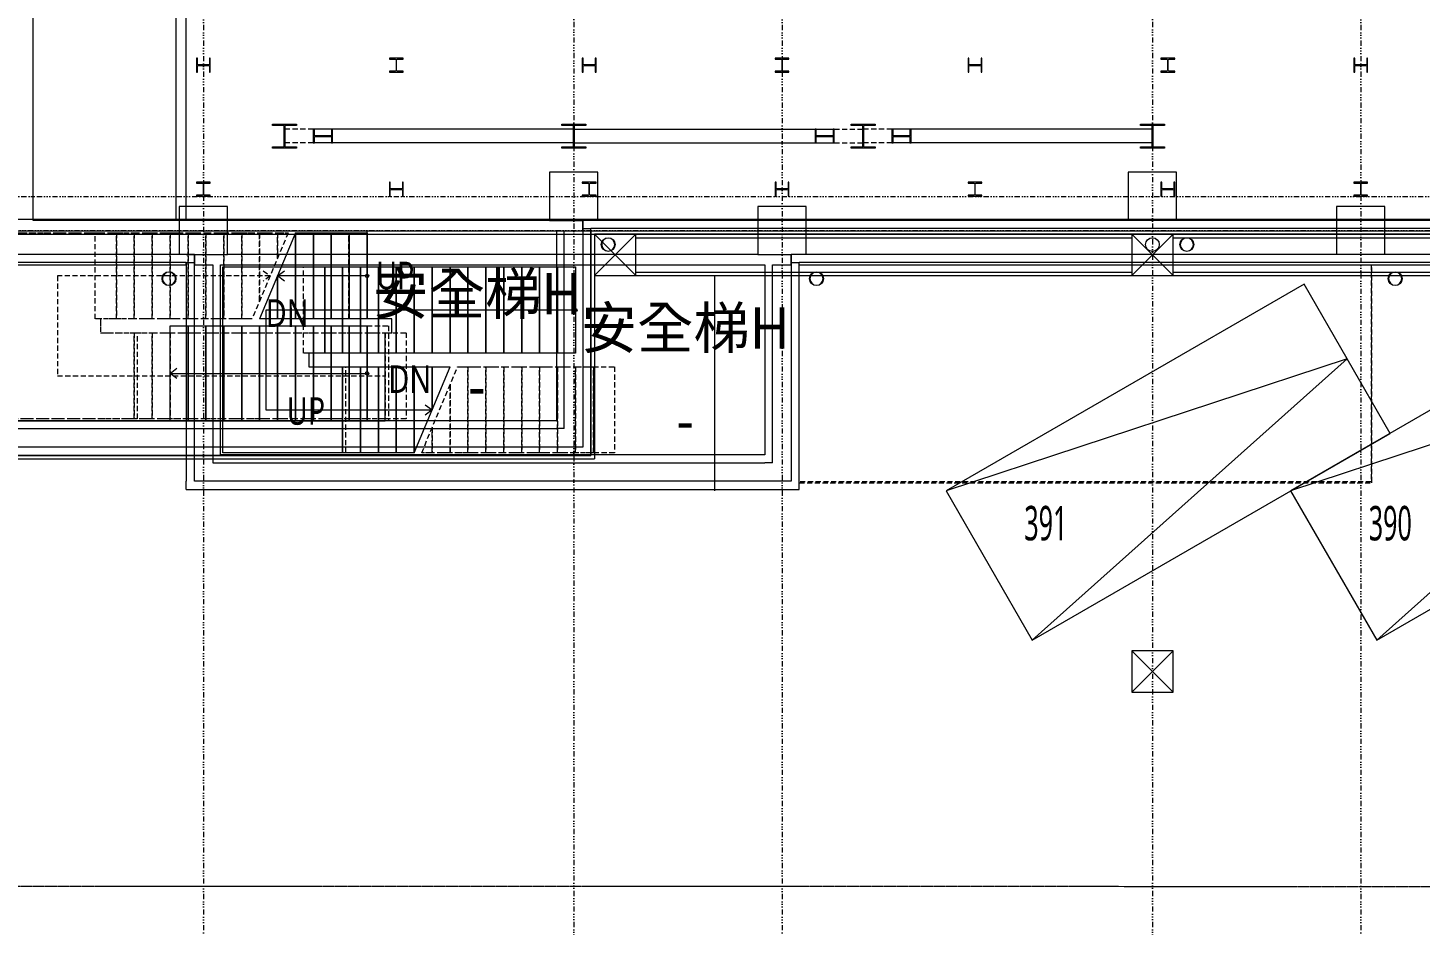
# Model space of a CAD drawing. Extents: x -168053 to 290600, y -560063 to 131745.
# Drawn here: x 65851 to 86063, y -10086 to 2942 of the extents above; entities that cross this region are included whole.
import ezdxf
from ezdxf.enums import TextEntityAlignment as Align

# ---------------------------------------------------------------- set-up
doc = ezdxf.new("R2010")
doc.units = 0
doc.header["$LTSCALE"] = 250
for name, pattern in [('H12PL1$0$CENTERK4', [0.3582, 0.3333, -0.0083, 0.0083, -0.0083]), ('H12PL1$0$JJP_三點線', [0.9, 0.3, -0.15, 0, -0.15, 0, -0.15, 0, -0.15]), ('H12PL1$0$JJP_虛線(退縮線、投影線、地下室範圍、非屬本工程、圖面分區)', [0.45, 0.3, -0.15]), ('H12PL1$0$虛線', [0.846667, 0.423333, -0.423333]), ('H12PL25$0$JJP_三點線', [0.9, 0.3, -0.15, 0, -0.15, 0, -0.15, 0, -0.15]), ('H12PL25$0$JJP_虛線(退縮線、投影線、地下室範圍、非屬本工程、圖面分區)', [0.45, 0.3, -0.15]), ('H12PL25$0$虛線', [0.846667, 0.423333, -0.423333])]:
    doc.linetypes.add(name, pattern=pattern)
for name, color, linetype in [('H12PL1$0$A-OBJE-MEP', 252, 'Continuous'), ('H12PL1$0$A-STRS', 252, 'Continuous'), ('H12PL1$0$A-TEXT', 252, 'Continuous'), ('H12PL1$0$A-WALL-EX', 252, 'Continuous'), ('H12PL1$0$A-WALL-IN', 252, 'Continuous'), ('H12PL1$0$A-WALL-IN.200K', 252, 'Continuous'), ('H12PL1$0$A-ZONE', 252, 'Continuous'), ('H12PL1$0$L10_14_DRAN', 252, 'Continuous'), ('H12PL1$0$L10_14_KABE1', 252, 'Continuous'), ('H12PL1$0$L10_14_PKG', 252, 'Continuous'), ('H12PL1$0$L10_14_PKG-NN', 252, 'Continuous'), ('H12PL1$0$L10_14_SIKICHI', 252, 'Continuous'), ('H12PL1$0$L10_14_SITE', 252, 'Continuous'), ('H12PL1$0$L10_14_SUGATA3', 252, 'Continuous'), ('H12PL1$0$S-BEAM-SHOW.200K', 252, 'Continuous'), ('H12PL1$0$S-COL', 252, 'Continuous'), ('H12PL1$0$S-COL.200K', 252, 'Continuous'), ('H12PL1$0$S-FNDN', 252, 'Continuous'), ('H12PL1$0$S-GRID', 252, 'Continuous'), ('H12PL1$0$S-SLAB-SHOW', 252, 'Continuous'), ('H12PL1$0$S-SLAB-SHOW.200K', 252, 'Continuous'), ('H12PL25$0$A-OBJE-MEP', 252, 'Continuous'), ('H12PL25$0$A-STRS', 252, 'Continuous'), ('H12PL25$0$A-TEXT', 252, 'Continuous'), ('H12PL25$0$A-WALL-EX', 252, 'Continuous'), ('H12PL25$0$A-WALL-IN', 252, 'Continuous'), ('H12PL25$0$A-ZONE', 252, 'Continuous'), ('H12PL25$0$S-COL', 252, 'Continuous'), ('H12PL25$0$S-GRID', 252, 'Continuous')]:
    doc.layers.add(name, color=color, linetype=linetype)
doc.styles.add('H12PL1$0$Standard', font='', dxfattribs={"width": 0.8})
doc.styles.add('H12PL25$0$Standard', font='', dxfattribs={"width": 0.8})
doc.styles.get('H12PL1$0$Standard').set_extended_font_data('Microsoft JhengHei')
doc.styles.get('H12PL25$0$Standard').set_extended_font_data('Microsoft JhengHei')

# ---------------------------------------------------------------- blocks, each defined once
blk = doc.blocks.new('H12PL25')
at = {"layer": 'H12PL25$0$A-OBJE-MEP', "lineweight": 0, "flags": 128}
for points in [[(67995, -700, 1), (67805, -700, 1)], [(77395, -700, 1), (77205, -700, 1)], [(85795, -700, 1), (85605, -700, 1)]]:
    blk.add_lwpolyline(points, format="xyb", close=True, dxfattribs=at)
at = {"layer": 'H12PL25$0$A-OBJE-MEP', "lineweight": 0}
for centre in [(67900, -700), (77300, -700), (85700, -700)]:
    blk.add_circle(centre, 100, dxfattribs=at)
at = {"layer": 'H12PL25$0$A-STRS', "lineweight": 0}
for p, q in [((68680, -3230), (68680, -530)), ((68680, -530), (69853.32, -530)), ((68680, -3230), (68680, -530)), ((68680, -530), (70160, -530)), ((69853.32, -530), (70160, -530)), ((70160, -530), (73800, -530)), ((70160, -530), (70160, -1780)), ((70160, -530), (70160, -1780)), ((70160, -530), (70160, -1780)), ((70160, -1780), (70160, -530)), ((70160, -530), (70420, -530)), ((70160, -530), (70160, -1780)), ((70420, -530), (70420, -1780)), ((70420, -1780), (70420, -530)), ((70420, -530), (70680, -530)), ((70420, -530), (70420, -1780)), ((70680, -530), (70680, -1780)), ((70680, -1780), (70680, -530)), ((70680, -530), (70940, -530)), ((70680, -530), (70680, -1780)), ((70940, -530), (70940, -1780)), ((70940, -1780), (70940, -530)), ((70940, -530), (71200, -530)), ((70940, -530), (70940, -1780)), ((71200, -530), (71200, -1780)), ((71200, -1780), (71200, -530)), ((71200, -530), (71460, -530)), ((71200, -530), (71200, -1780)), ((71460, -530), (71460, -1780)), ((71460, -1780), (71460, -530)), ((71460, -530), (71720, -530)), ((71460, -530), (71460, -1780)), ((71720, -530), (71720, -1780)), ((71720, -1780), (71720, -530)), ((71720, -530), (71980, -530)), ((71720, -530), (71720, -1780)), ((71980, -530), (71980, -1780)), ((71980, -1780), (71980, -530)), ((71980, -530), (72240, -530)), ((71980, -530), (71980, -1780)), ((72240, -530), (72240, -1780)), ((72240, -1780), (72240, -530)), ((72240, -530), (72500, -530)), ((72240, -530), (72240, -1780)), ((72500, -530), (72500, -1780)), ((72500, -1780), (72500, -530)), ((72500, -530), (72760, -530)), ((72500, -530), (72500, -1780)), ((72760, -530), (72760, -1780)), ((72760, -1780), (72760, -530)), ((72760, -530), (73020, -530)), ((72760, -530), (72760, -1780)), ((73020, -530), (73020, -1780)), ((73020, -1780), (73020, -530)), ((73020, -530), (73280, -530)), ((73020, -530), (73020, -1780)), ((73280, -530), (73280, -1780)), ((73280, -1780), (73280, -530)), ((73280, -530), (73540, -530)), ((73280, -530), (73280, -1780)), ((73540, -530), (73540, -1780)), ((73540, -1780), (73540, -530)), ((73540, -530), (73800, -530)), ((73540, -530), (73540, -1780)), ((73800, -530), (73800, -1780)), ((73800, -530), (73800, -1780)), ((70160, -1155), (69305, -1155)), ((69305, -1155), (69305, -2605)), ((73540, -1155), (70160, -1155)), ((73800, -1155), (73540, -1155)), ((70160, -1780), (69930, -1780)), ((69930, -1780), (69930, -1980)), ((70160, -1780), (69930, -1780)), ((69930, -1780), (69930, -1980)), ((73800, -1780), (70160, -1780)), ((70420, -1780), (70160, -1780)), ((70680, -1780), (70420, -1780)), ((70940, -1780), (70680, -1780)), ((71200, -1780), (70940, -1780)), ((71460, -1780), (71200, -1780)), ((71720, -1780), (71460, -1780)), ((71980, -1780), (71720, -1780)), ((72240, -1780), (71980, -1780)), ((72500, -1780), (72240, -1780)), ((72760, -1780), (72500, -1780)), ((73020, -1780), (72760, -1780)), ((73280, -1780), (73020, -1780)), ((73540, -1780), (73280, -1780)), ((73800, -1780), (73540, -1780)), ((69930, -1980), (70420, -1980)), ((69930, -1980), (70420, -1980)), ((70420, -1980), (71980, -1980)), ((70420, -3230), (70420, -1980)), ((70420, -3230), (70420, -1980)), ((70420, -1980), (70420, -3230)), ((70420, -3230), (70420, -1980)), ((70420, -1980), (70680, -1980)), ((70680, -3230), (70680, -1980)), ((70680, -1980), (70680, -3230)), ((70680, -3230), (70680, -1980)), ((70680, -1980), (70940, -1980)), ((70940, -3230), (70940, -1980)), ((70940, -1980), (70940, -3230)), ((70940, -3230), (70940, -1980)), ((70940, -1980), (71200, -1980)), ((71200, -3230), (71200, -1980)), ((71200, -1980), (71200, -3230)), ((71200, -3230), (71200, -1980)), ((71200, -1980), (71460, -1980)), ((71460, -3230), (71460, -1980)), ((71460, -1980), (71460, -3230)), ((71460, -3230), (71460, -1980)), ((71460, -1980), (71720, -1980)), ((71460, -3230), (71980, -1980)), ((71720, -2605), (71720, -1980)), ((71720, -1980), (71720, -2605)), ((71720, -2605), (71720, -1980)), ((71720, -1980), (71980, -1980)), ((69305, -2605), (70420, -2605)), ((70420, -2605), (71720, -2605)), ((71620, -2530), (71720, -2605)), ((71720, -2605), (71620, -2680)), ((70420, -3230), (68680, -3230)), ((70420, -3230), (68680, -3230)), ((71460, -3230), (70420, -3230)), ((70680, -3230), (70420, -3230)), ((70940, -3230), (70680, -3230)), ((71200, -3230), (70940, -3230)), ((71460, -3230), (71200, -3230))]:
    blk.add_line(p, q, dxfattribs=at)
at = {"layer": 'H12PL25$0$A-STRS', "linetype": 'H12PL25$0$JJP_虛線(退縮線、投影線、地下室範圍、非屬本工程、圖面分區)', "lineweight": 0}
for p, q in [((69853.32, -1780), (69853.32, -530)), ((73535.65, -1780), (73535.65, -530)), ((69930, -1780), (69853.32, -1780)), ((70466.68, -3230), (70466.68, -1980)), ((71568.31, -3230), (72088.31, -1980)), ((72088.31, -1980), (72240, -1980)), ((72240, -3230), (72240, -1980)), ((72240, -1980), (72240, -3230)), ((72240, -3230), (72240, -1980)), ((72240, -1980), (72500, -1980)), ((72500, -3230), (72500, -1980)), ((72500, -1980), (72500, -3230)), ((72500, -3230), (72500, -1980)), ((72500, -1980), (72760, -1980)), ((72760, -3230), (72760, -1980)), ((72760, -1980), (72760, -3230)), ((72760, -3230), (72760, -1980)), ((72760, -1980), (73020, -1980)), ((73020, -3230), (73020, -1980)), ((73020, -1980), (73020, -3230)), ((73020, -3230), (73020, -1980)), ((73020, -1980), (73280, -1980)), ((73280, -3230), (73280, -1980)), ((73280, -1980), (73280, -3230)), ((73280, -3230), (73280, -1980)), ((73280, -1980), (73540, -1980)), ((73540, -3230), (73540, -1980)), ((73540, -1980), (73540, -3230)), ((73540, -3230), (73540, -1980)), ((73540, -1980), (73800, -1980)), ((73800, -3230), (73800, -1980)), ((73800, -1980), (73800, -3230)), ((73800, -3230), (73800, -1980)), ((73800, -1980), (74060, -1980)), ((74060, -1980), (74366.68, -1980)), ((74060, -3230), (74060, -1980)), ((74060, -1980), (74060, -3230)), ((74366.68, -1980), (74366.68, -3230)), ((71980, -3230), (71980, -2240.36)), ((71980, -2240.36), (71980, -3230)), ((71980, -3230), (71980, -2240.36)), ((71720, -3230), (71720, -2865.36)), ((71720, -2865.36), (71720, -3230)), ((71720, -3230), (71720, -2865.36)), ((71720, -3230), (71568.31, -3230)), ((71980, -3230), (71720, -3230)), ((72240, -3230), (71980, -3230)), ((72500, -3230), (72240, -3230)), ((72760, -3230), (72500, -3230)), ((73020, -3230), (72760, -3230)), ((73280, -3230), (73020, -3230)), ((73540, -3230), (73280, -3230)), ((73800, -3230), (73540, -3230)), ((74060, -3230), (73800, -3230)), ((74366.68, -3230), (74060, -3230))]:
    blk.add_line(p, q, dxfattribs=at)
at = {"layer": 'H12PL25$0$A-STRS', "linetype": 'H12PL25$0$虛線', "lineweight": 0}
for p, q in [((72088.31, -1980), (74060, -1980)), ((74060, -3230), (71568.31, -3230))]:
    blk.add_line(p, q, dxfattribs=at)
at = {"layer": 'H12PL25$0$A-STRS', "lineweight": 0, "flags": 128}
blk.add_lwpolyline([(73800, -1180, -1), (73800, -1130, -1)], format="xyb", close=True, dxfattribs=at)
at = {"layer": 'H12PL25$0$A-WALL-EX', "lineweight": 0}
for p, q in [((68270, -350), (68150, -350)), ((68270, -350), (68150, -350)), ((68270, -465), (68270, -350)), ((77050, -350), (76930, -350)), ((76930, -350), (76930, -465)), ((77050, -350), (76930, -350)), ((68150, -465), (18000, -465)), ((68150, -465), (68270, -465)), ((68150, -465), (68270, -465)), ((76930, -465), (77050, -465)), ((76930, -465), (77050, -465)), ((126700, -465), (77050, -465))]:
    blk.add_line(p, q, dxfattribs=at)
at = {"layer": 'H12PL25$0$A-WALL-EX', "lineweight": 0, "flags": 128}
for points in [[(68150, -350), (18000, -350)], [(68150, -350), (68270, -350)], [(68270, -3640), (68270, -350)], [(76930, -350), (76930, -3640)], [(77050, -350), (76930, -350)], [(126735, -350), (77050, -350)], [(18000, -500), (68150, -500)], [(18000, -500), (68150, -500)], [(18000, -500), (68150, -500)], [(18000, -500), (68150, -500)], [(68150, -500), (68150, -465)], [(68150, -465), (68150, -3640)], [(77050, -500), (77050, -465)], [(77050, -3640), (77050, -465)], [(77050, -500), (126700, -500)], [(77050, -500), (126700, -500)], [(77050, -500), (126700, -500)], [(77050, -500), (126700, -500)], [(68150, -3760), (68150, -3640)], [(68150, -3760), (77050, -3760)], [(76930, -3640), (68270, -3640)], [(77050, -3760), (77050, -3640)]]:
    blk.add_lwpolyline(points, dxfattribs=at)
at = {"layer": 'H12PL25$0$A-WALL-EX', "linetype": 'H12PL25$0$JJP_虛線(退縮線、投影線、地下室範圍、非屬本工程、圖面分區)', "lineweight": 0, "flags": 128}
for points in [[(85350, -500), (85362, -500)], [(85350, -500), (85350, -3650)], [(85362, -3650), (85362, -500)], [(85350, -3650), (77050, -3650)], [(77050, -3662), (77050, -3650)], [(77050, -3662), (85362, -3662)], [(85362, -3662), (85362, -3650)]]:
    blk.add_lwpolyline(points, dxfattribs=at)
at = {"layer": 'H12PL25$0$A-WALL-IN', "lineweight": 0, "flags": 128}
for points in [[(68270, -350), (68270, -500)], [(76450, -350), (68750, -350)], [(76930, -500), (76930, -350)], [(68270, -500), (68537, -500)], [(68537, -500), (68537, -3372.5)], [(68650, -3259.5), (68650, -500)], [(68650, -500), (76549.5, -500)], [(76549.5, -500), (76549.5, -3259.5)], [(76662.5, -3372.5), (76662.5, -500)], [(76662.5, -500), (76930, -500)], [(68537, -3372.5), (68650, -3372.5)], [(76549.5, -3259.5), (68650, -3259.5)], [(68650, -3372.5), (76549.5, -3372.5)], [(76662.5, -3372.5), (76549.5, -3372.5)]]:
    blk.add_lwpolyline(points, dxfattribs=at)
at = {"layer": 'H12PL25$0$S-COL', "lineweight": 0, "flags": 128}
for points in [[(68500, 2500), (68488, 2500), (68488, 2417, -0.41421356), (68475, 2404), (68325, 2404, -0.41421356), (68312, 2417), (68312, 2500), (68300, 2500), (68300, 2300), (68312, 2300), (68312, 2383, -0.41421356), (68325, 2396), (68475, 2396, -0.41421356), (68488, 2383), (68488, 2300), (68500, 2300)], [(71300, 2300), (71300, 2312), (71217, 2312, -0.41421356), (71204, 2325), (71204, 2475, -0.41421356), (71217, 2488), (71300, 2488), (71300, 2500), (71100, 2500), (71100, 2488), (71183, 2488, -0.41421356), (71196, 2475), (71196, 2325, -0.41421356), (71183, 2312), (71100, 2312), (71100, 2300)], [(74100, 2500), (74088, 2500), (74088, 2417, -0.41421356), (74075, 2404), (73925, 2404, -0.41421356), (73912, 2417), (73912, 2500), (73900, 2500), (73900, 2300), (73912, 2300), (73912, 2383, -0.41421356), (73925, 2396), (74075, 2396, -0.41421356), (74088, 2383), (74088, 2300), (74100, 2300)], [(76900, 2300), (76900, 2312), (76817, 2312, -0.41421356), (76804, 2325), (76804, 2475, -0.41421356), (76817, 2488), (76900, 2488), (76900, 2500), (76700, 2500), (76700, 2488), (76783, 2488, -0.41421356), (76796, 2475), (76796, 2325, -0.41421356), (76783, 2312), (76700, 2312), (76700, 2300)], [(79700, 2500), (79688, 2500), (79688, 2417, -0.41421356), (79675, 2404), (79525, 2404, -0.41421356), (79512, 2417), (79512, 2500), (79500, 2500), (79500, 2300), (79512, 2300), (79512, 2383, -0.41421356), (79525, 2396), (79675, 2396, -0.41421356), (79688, 2383), (79688, 2300), (79700, 2300)], [(82500, 2300), (82500, 2312), (82417, 2312, -0.41421356), (82404, 2325), (82404, 2475, -0.41421356), (82417, 2488), (82500, 2488), (82500, 2500), (82300, 2500), (82300, 2488), (82383, 2488, -0.41421356), (82396, 2475), (82396, 2325, -0.41421356), (82383, 2312), (82300, 2312), (82300, 2300)], [(85300, 2500), (85288, 2500), (85288, 2417, -0.41421356), (85275, 2404), (85125, 2404, -0.41421356), (85112, 2417), (85112, 2500), (85100, 2500), (85100, 2300), (85112, 2300), (85112, 2383, -0.41421356), (85125, 2396), (85275, 2396, -0.41421356), (85288, 2383), (85288, 2300), (85300, 2300)], [(68500, 500), (68500, 512), (68417, 512, -0.41421356), (68404, 525), (68404, 675, -0.41421356), (68417, 688), (68500, 688), (68500, 700), (68300, 700), (68300, 688), (68383, 688, -0.41421356), (68396, 675), (68396, 525, -0.41421356), (68383, 512), (68300, 512), (68300, 500)], [(71300, 700), (71288, 700), (71288, 617, -0.41421356), (71275, 604), (71125, 604, -0.41421356), (71112, 617), (71112, 700), (71100, 700), (71100, 500), (71112, 500), (71112, 583, -0.41421356), (71125, 596), (71275, 596, -0.41421356), (71288, 583), (71288, 500), (71300, 500)], [(74100, 500), (74100, 512), (74017, 512, -0.41421356), (74004, 525), (74004, 675, -0.41421356), (74017, 688), (74100, 688), (74100, 700), (73900, 700), (73900, 688), (73983, 688, -0.41421356), (73996, 675), (73996, 525, -0.41421356), (73983, 512), (73900, 512), (73900, 500)], [(76900, 700), (76888, 700), (76888, 617, -0.41421356), (76875, 604), (76725, 604, -0.41421356), (76712, 617), (76712, 700), (76700, 700), (76700, 500), (76712, 500), (76712, 583, -0.41421356), (76725, 596), (76875, 596, -0.41421356), (76888, 583), (76888, 500), (76900, 500)], [(79700, 500), (79700, 512), (79617, 512, -0.41421356), (79604, 525), (79604, 675, -0.41421356), (79617, 688), (79700, 688), (79700, 700), (79500, 700), (79500, 688), (79583, 688, -0.41421356), (79596, 675), (79596, 525, -0.41421356), (79583, 512), (79500, 512), (79500, 500)], [(82500, 700), (82488, 700), (82488, 617, -0.41421356), (82475, 604), (82325, 604, -0.41421356), (82312, 617), (82312, 700), (82300, 700), (82300, 500), (82312, 500), (82312, 583, -0.41421356), (82325, 596), (82475, 596, -0.41421356), (82488, 583), (82488, 500), (82500, 500)], [(85300, 500), (85300, 512), (85217, 512, -0.41421356), (85204, 525), (85204, 675, -0.41421356), (85217, 688), (85300, 688), (85300, 700), (85100, 700), (85100, 688), (85183, 688, -0.41421356), (85196, 675), (85196, 525, -0.41421356), (85183, 512), (85100, 512), (85100, 500)]]:
    blk.add_lwpolyline(points, format="xyb", close=True, dxfattribs=at)
for points in [[(68270, -350), (68750, -350), (68750, 350), (68050, 350), (68050, -350)], [(77150, -350), (77150, 350), (76450, 350), (76450, -350), (76930, -350)], [(85550, -350), (85550, 350), (84850, 350), (84850, -350)]]:
    blk.add_lwpolyline(points, dxfattribs=at)
at = {"layer": 'H12PL25$0$S-GRID', "linetype": 'H12PL25$0$JJP_三點線', "lineweight": 0}
for p, q in [((68400, 128250), (68400, -28000)), ((76800, 128250), (76800, -28000)), ((85200, 128250), (85200, -28000)), ((-29000, 0), (289600, 0))]:
    blk.add_line(p, q, dxfattribs=at)
at = {"layer": 'H12PL25$0$A-TEXT', "linetype": 'Continuous', "lineweight": 0, "char_height": 400, "attachment_point": 4, "style": 'H12PL25$0$Standard'}
for s, insert in [('\\A1;DN', (69305, -1200.61)), ('\\A1;UP', (69609.52, -2624.51))]:
    blk.add_mtext(s, dxfattribs=dict(at, insert=insert))
at = {"layer": 'H12PL25$0$A-ZONE', "style": 'H12PL25$0$Standard'}
for s, p in [('安全梯H', (75393.11, -1114.51)), ('-', (75393.11, -2456.4))]:
    blk.add_text(s, height=600, dxfattribs=at).set_placement(p, align=Align.TOP_CENTER)
blk = doc.blocks.new('H12PL1')
at = {"layer": 'H12PL1$0$A-OBJE-MEP', "lineweight": 0, "flags": 128}
for points in [[(77395, -700, 1), (77205, -700, 1)], [(85795, -700, 1), (85605, -700, 1)]]:
    blk.add_lwpolyline(points, format="xyb", close=True, dxfattribs=at)
at = {"layer": 'H12PL1$0$A-OBJE-MEP', "lineweight": 0}
for centre in [(77300, -700), (85700, -700)]:
    blk.add_circle(centre, 100, dxfattribs=at)
at = {"layer": 'H12PL1$0$A-STRS', "linetype": 'H12PL1$0$虛線', "lineweight": 0}
for p, q in [((68680, -530), (69853.32, -530)), ((69853.32, -530), (70160, -530)), ((70160, -530), (72651.69, -530)), ((70160, -1780), (69930, -1780)), ((69930, -1780), (69930, -1980)), ((72131.69, -1780), (70160, -1780)), ((69930, -1980), (70420, -1980)), ((70420, -1980), (74060, -1980)), ((70420, -3230), (68680, -3230)), ((74060, -3230), (70420, -3230))]:
    blk.add_line(p, q, dxfattribs=at)
at = {"layer": 'H12PL1$0$A-STRS', "linetype": 'H12PL1$0$JJP_虛線(退縮線、投影線、地下室範圍、非屬本工程、圖面分區)', "lineweight": 0}
for p, q in [((68680, -530), (70160, -530)), ((69853.32, -1780), (69853.32, -530)), ((70160, -530), (70160, -1780)), ((70160, -530), (70160, -1780)), ((70160, -530), (70160, -1780)), ((70160, -1780), (70160, -530)), ((70160, -530), (70420, -530)), ((70160, -530), (70160, -1780)), ((70420, -530), (70420, -1780)), ((70420, -1780), (70420, -530)), ((70420, -530), (70680, -530)), ((70420, -530), (70420, -1780)), ((70680, -530), (70680, -1780)), ((70680, -1780), (70680, -530)), ((70680, -530), (70940, -530)), ((70680, -530), (70680, -1780)), ((70940, -530), (70940, -1780)), ((70940, -1780), (70940, -530)), ((70940, -530), (71200, -530)), ((70940, -530), (70940, -1780)), ((71200, -530), (71200, -1780)), ((71200, -1780), (71200, -530)), ((71200, -530), (71460, -530)), ((71200, -530), (71200, -1780)), ((71460, -530), (71460, -1780)), ((71460, -1780), (71460, -530)), ((71460, -530), (71720, -530)), ((71460, -530), (71460, -1780)), ((71720, -530), (71720, -1780)), ((71720, -1780), (71720, -530)), ((71720, -530), (71980, -530)), ((71720, -530), (71720, -1780)), ((71980, -530), (71980, -1780)), ((71980, -1780), (71980, -530)), ((71980, -530), (72240, -530)), ((71980, -530), (71980, -1780)), ((72651.69, -530), (72131.69, -1780)), ((72240, -530), (72240, -1519.64)), ((72240, -1519.64), (72240, -530)), ((72240, -530), (72500, -530)), ((72240, -530), (72240, -1519.64)), ((72500, -530), (72500, -894.65)), ((72500, -894.65), (72500, -530)), ((72500, -530), (72651.69, -530)), ((72500, -530), (72500, -894.65)), ((73535.65, -1780), (73535.65, -530)), ((70160, -1155), (69305, -1155)), ((69305, -1155), (69305, -2605)), ((72391.69, -1155), (70160, -1155)), ((72291.69, -1080), (72391.69, -1155)), ((72391.69, -1155), (72291.69, -1230)), ((69930, -1780), (69853.32, -1780)), ((70160, -1780), (69930, -1780)), ((69930, -1780), (69930, -1980)), ((70420, -1780), (70160, -1780)), ((70680, -1780), (70420, -1780)), ((70940, -1780), (70680, -1780)), ((71200, -1780), (70940, -1780)), ((71460, -1780), (71200, -1780)), ((71720, -1780), (71460, -1780)), ((71980, -1780), (71720, -1780)), ((72131.69, -1780), (71980, -1780)), ((69930, -1980), (70420, -1980)), ((70420, -3230), (70420, -1980)), ((70420, -3230), (70420, -1980)), ((70420, -1980), (70420, -3230)), ((70420, -3230), (70420, -1980)), ((70420, -1980), (70680, -1980)), ((70466.68, -3230), (70466.68, -1980)), ((70680, -3230), (70680, -1980)), ((70680, -1980), (70680, -3230)), ((70680, -3230), (70680, -1980)), ((70680, -1980), (70940, -1980)), ((70940, -3230), (70940, -1980)), ((70940, -1980), (70940, -3230)), ((70940, -3230), (70940, -1980)), ((70940, -1980), (71200, -1980)), ((71196.44, -1880), (71196.44, -3260)), ((71200, -3230), (71200, -1980)), ((71200, -1980), (71200, -3230)), ((71200, -3230), (71200, -1980)), ((71200, -1980), (71460, -1980)), ((71460, -3230), (71460, -1980)), ((71460, -1980), (71460, -3230)), ((71460, -3230), (71460, -1980)), ((71460, -1980), (71720, -1980)), ((71720, -3230), (71720, -1980)), ((71720, -1980), (71720, -3230)), ((71720, -3230), (71720, -1980)), ((71720, -1980), (71980, -1980)), ((71980, -3230), (71980, -1980)), ((71980, -1980), (71980, -3230)), ((71980, -3230), (71980, -1980)), ((71980, -1980), (72240, -1980)), ((72240, -3230), (72240, -1980)), ((72240, -1980), (72240, -3230)), ((72240, -3230), (72240, -1980)), ((72240, -1980), (72500, -1980)), ((72500, -3230), (72500, -1980)), ((72500, -1980), (72500, -3230)), ((72500, -3230), (72500, -1980)), ((72500, -1980), (72760, -1980)), ((72760, -3230), (72760, -1980)), ((72760, -1980), (72760, -3230)), ((72760, -3230), (72760, -1980)), ((72760, -1980), (73020, -1980)), ((73020, -3230), (73020, -1980)), ((73020, -1980), (73020, -3230)), ((73020, -3230), (73020, -1980)), ((73020, -1980), (73280, -1980)), ((73280, -3230), (73280, -1980)), ((73280, -1980), (73280, -3230)), ((73280, -3230), (73280, -1980)), ((73280, -1980), (73540, -1980)), ((73540, -3230), (73540, -1980)), ((73540, -1980), (73540, -3230)), ((73540, -3230), (73540, -1980)), ((73540, -1980), (73800, -1980)), ((73800, -1880), (74108.44, -1880)), ((73800, -3230), (73800, -1980)), ((73800, -1980), (73800, -3230)), ((73800, -3230), (73800, -1980)), ((73800, -1980), (74060, -1980)), ((74060, -1980), (74366.68, -1980)), ((74060, -3230), (74060, -1980)), ((74060, -1980), (74060, -3230)), ((74108.44, -1880), (74108.44, -3260)), ((74366.68, -1980), (74366.68, -3230)), ((69305, -2605), (70420, -2605)), ((70420, -2605), (73800, -2605)), ((73800, -2605), (74060, -2605)), ((70420, -3230), (68680, -3230)), ((70680, -3230), (70420, -3230)), ((70940, -3230), (70680, -3230)), ((71200, -3230), (70940, -3230)), ((71460, -3230), (71200, -3230)), ((71720, -3230), (71460, -3230)), ((71980, -3230), (71720, -3230)), ((72240, -3230), (71980, -3230)), ((72500, -3230), (72240, -3230)), ((72760, -3230), (72500, -3230)), ((73020, -3230), (72760, -3230)), ((73280, -3230), (73020, -3230)), ((73540, -3230), (73280, -3230)), ((73800, -3230), (73540, -3230)), ((74060, -3230), (73800, -3230)), ((74366.68, -3230), (74060, -3230)), ((74108.44, -3260), (73800, -3260))]:
    blk.add_line(p, q, dxfattribs=at)
at = {"layer": 'H12PL1$0$A-STRS', "lineweight": 0}
for p, q in [((72760, -530), (72240, -1780)), ((72760, -530), (73800, -530)), ((72760, -530), (72760, -1780)), ((72760, -1780), (72760, -530)), ((72760, -530), (73020, -530)), ((72760, -530), (72760, -1780)), ((73020, -530), (73020, -1780)), ((73020, -1780), (73020, -530)), ((73020, -530), (73280, -530)), ((73020, -530), (73020, -1780)), ((73280, -530), (73280, -1780)), ((73280, -1780), (73280, -530)), ((73280, -530), (73540, -530)), ((73280, -530), (73280, -1780)), ((73540, -530), (73540, -1780)), ((73540, -1780), (73540, -530)), ((73540, -530), (73800, -530)), ((73540, -530), (73540, -1780)), ((73800, -530), (73800, -1780)), ((73800, -530), (73800, -1780)), ((72500, -1155), (72600, -1080)), ((72500, -1155), (72500, -1780)), ((72500, -1780), (72500, -1155)), ((72500, -1155), (72500, -1780)), ((73540, -1155), (72500, -1155)), ((72600, -1230), (72500, -1155)), ((73800, -1155), (73540, -1155)), ((73800, -1780), (72240, -1780)), ((72500, -1780), (72240, -1780)), ((72760, -1780), (72500, -1780)), ((73020, -1780), (72760, -1780)), ((73280, -1780), (73020, -1780)), ((73540, -1780), (73280, -1780)), ((73800, -1780), (73540, -1780)), ((70940, -3260), (70940, -1880)), ((70940, -1880), (73800, -1880)), ((70940, -3260), (70940, -1880)), ((70940, -1880), (71200, -1880)), ((71200, -3260), (71200, -1880)), ((71200, -1880), (71200, -3260)), ((71200, -3260), (71200, -1880)), ((71200, -1880), (71460, -1880)), ((71460, -3260), (71460, -1880)), ((71460, -1880), (71460, -3260)), ((71460, -3260), (71460, -1880)), ((71460, -1880), (71720, -1880)), ((71720, -3260), (71720, -1880)), ((71720, -1880), (71720, -3260)), ((71720, -3260), (71720, -1880)), ((71720, -1880), (71980, -1880)), ((71980, -3260), (71980, -1880)), ((71980, -1880), (71980, -3260)), ((71980, -3260), (71980, -1880)), ((71980, -1880), (72240, -1880)), ((72240, -3260), (72240, -1880)), ((72240, -1880), (72240, -3260)), ((72240, -3260), (72240, -1880)), ((72240, -1880), (72500, -1880)), ((72500, -3260), (72500, -1880)), ((72500, -1880), (72500, -3260)), ((72500, -3260), (72500, -1880)), ((72500, -1880), (72760, -1880)), ((72760, -3260), (72760, -1880)), ((72760, -1880), (72760, -3260)), ((72760, -3260), (72760, -1880)), ((72760, -1880), (73020, -1880)), ((73020, -3260), (73020, -1880)), ((73020, -1880), (73020, -3260)), ((73020, -3260), (73020, -1880)), ((73020, -1880), (73280, -1880)), ((73280, -3260), (73280, -1880)), ((73280, -1880), (73280, -3260)), ((73280, -3260), (73280, -1880)), ((73280, -1880), (73540, -1880)), ((73540, -3260), (73540, -1880)), ((73540, -1880), (73540, -3260)), ((73540, -3260), (73540, -1880)), ((73540, -1880), (73800, -1880)), ((73800, -3260), (73800, -1880)), ((73800, -1880), (73800, -3260)), ((70940, -2570), (71040, -2495)), ((70940, -2570), (71200, -2570)), ((71040, -2645), (70940, -2570)), ((71200, -2570), (73540, -2570)), ((73540, -2570), (73800, -2570)), ((73800, -3260), (70940, -3260)), ((71200, -3260), (70940, -3260)), ((71460, -3260), (71200, -3260)), ((71720, -3260), (71460, -3260)), ((71980, -3260), (71720, -3260)), ((72240, -3260), (71980, -3260)), ((72500, -3260), (72240, -3260)), ((72760, -3260), (72500, -3260)), ((73020, -3260), (72760, -3260)), ((73280, -3260), (73020, -3260)), ((73540, -3260), (73280, -3260)), ((73800, -3260), (73540, -3260))]:
    blk.add_line(p, q, dxfattribs=at)
at = {"layer": 'H12PL1$0$A-STRS', "lineweight": 0, "flags": 128}
for points in [[(73800, -1180, -1), (73800, -1130, -1)], [(73800, -2595, -1), (73800, -2545, -1)]]:
    blk.add_lwpolyline(points, format="xyb", close=True, dxfattribs=at)
at = {"layer": 'H12PL1$0$A-WALL-EX', "lineweight": 0}
for p, q in [((77050, -350), (76930, -350)), ((76930, -350), (76930, -465)), ((77050, -350), (76930, -350)), ((76930, -465), (77050, -465)), ((76930, -465), (77050, -465)), ((126700, -465), (77050, -465))]:
    blk.add_line(p, q, dxfattribs=at)
at = {"layer": 'H12PL1$0$A-WALL-EX', "lineweight": 0, "flags": 128}
for points in [[(76930, -350), (76930, -3640)], [(77050, -350), (76930, -350)], [(126735, -350), (77050, -350)], [(77050, -500), (77050, -465)], [(77050, -3640), (77050, -465)], [(77050, -500), (126700, -500)], [(77050, -500), (126700, -500)], [(77050, -500), (126700, -500)], [(77050, -500), (126700, -500)], [(77050, -500), (126700, -500)], [(77050, -500), (126700, -500)], [(77050, -500), (126700, -500)], [(77050, -500), (126700, -500)], [(68150, -3760), (77050, -3760)], [(76930, -3640), (68270, -3640)], [(77050, -3760), (77050, -3640)]]:
    blk.add_lwpolyline(points, dxfattribs=at)
at = {"layer": 'H12PL1$0$A-WALL-IN', "lineweight": 0, "flags": 128}
for points in [[(76450, -350), (68950, -350)], [(76930, -500), (76930, -350)], [(68650, -500), (76549.5, -500)], [(76549.5, -500), (76549.5, -3259.5)], [(76662.5, -3372.5), (76662.5, -500)], [(76662.5, -500), (76930, -500)], [(76549.5, -3259.5), (68650, -3259.5)], [(68650, -3372.5), (76549.5, -3372.5)], [(76662.5, -3372.5), (76549.5, -3372.5)]]:
    blk.add_lwpolyline(points, dxfattribs=at)
at = {"layer": 'H12PL1$0$A-WALL-IN.200K', "lineweight": 0, "flags": 128}
for points in [[(68950, -350), (68950, 15400)], [(71025, 15400), (71025, -330)], [(71175, -330), (71175, 15400)], [(71025, -330), (71175, -330)]]:
    blk.add_lwpolyline(points, dxfattribs=at)
at = {"layer": 'H12PL1$0$L10_14_DRAN', "lineweight": 0}
for centre in [(77300, -700), (85200, -700)]:
    blk.add_circle(centre, 100, dxfattribs=at)
at = {"layer": 'H12PL1$0$L10_14_KABE1', "lineweight": 0}
for p, q in [((126650, -550), (77100, -550)), ((77100, -550), (77100, -3810)), ((68100, -3810), (77100, -3810))]:
    blk.add_line(p, q, dxfattribs=at)
at = {"layer": 'H12PL1$0$L10_14_PKG', "lineweight": 0, "flags": 128}
for points in [[(83456.49, -6441.61), (88652.64, -3441.61), (87402.64, -1276.55), (82206.49, -4276.55)], [(88456.49, -6441.61), (93652.64, -3441.61), (92402.64, -1276.55), (87206.49, -4276.55)]]:
    blk.add_lwpolyline(points, close=True, dxfattribs=at)
for points in [[(83456.49, -6441.61), (88027.64, -2359.08), (82206.49, -4276.55)], [(88456.49, -6441.61), (93027.64, -2359.08), (87206.49, -4276.55)]]:
    blk.add_lwpolyline(points, dxfattribs=at)
at = {"layer": 'H12PL1$0$L10_14_SIKICHI', "linetype": 'H12PL1$0$CENTERK4', "lineweight": 0}
blk.add_line((263352.82, -10066.2), (-23200, -9996.16), dxfattribs=at)
at = {"layer": 'H12PL1$0$L10_14_SITE', "lineweight": 0}
blk.add_line((78850, -4276.55), (78850, -1150), dxfattribs=at)
at = {"layer": 'H12PL1$0$L10_14_SUGATA3', "lineweight": 0}
for p, q in [((77100, -550), (77700, -1150)), ((77100, -1150), (77700, -550)), ((77700, -600), (84900, -600)), ((84900, -1150), (85500, -550)), ((84900, -550), (85500, -1150)), ((85500, -600), (93300, -600)), ((77700, -1100), (84900, -1100)), ((77700, -1150), (126050, -1150)), ((85500, -1100), (93300, -1100)), ((84900, -7200), (85500, -6600)), ((84900, -6600), (85500, -7200))]:
    blk.add_line(p, q, dxfattribs=at)
at = {"layer": 'H12PL1$0$L10_14_SUGATA3', "lineweight": 0, "flags": 128}
for points in [[(77100, -1150), (77700, -1150), (77700, -550), (77100, -550)], [(84900, -1150), (85500, -1150), (85500, -550), (84900, -550)], [(84900, -7200), (85500, -7200), (85500, -6600), (84900, -6600)]]:
    blk.add_lwpolyline(points, close=True, dxfattribs=at)
at = {"layer": 'H12PL1$0$S-BEAM-SHOW.200K', "linetype": 'H12PL1$0$JJP_虛線(退縮線、投影線、地下室範圍、非屬本工程、圖面分區)', "lineweight": 0}
for p, q in [((73017.65, 975), (72600, 975)), ((72600, 975), (72600, 775)), ((80582.35, 975), (81000, 975)), ((81417.65, 975), (81000, 975)), ((73017.65, 775), (72600, 775)), ((80582.35, 775), (81000, 775)), ((81417.65, 775), (81000, 775))]:
    blk.add_line(p, q, dxfattribs=at)
at = {"layer": 'H12PL1$0$S-BEAM-SHOW.200K', "lineweight": 0}
for p, q in [((76800, 975), (73017.65, 975)), ((73034.45, 975), (73017.65, 975)), ((73017.65, 975), (73017.65, 775)), ((73034.45, 885), (73034.45, 975)), ((73036.91, 880.76), (73034.45, 885)), ((73034.45, 865), (73036.91, 869.24)), ((73034.45, 775), (73034.45, 865)), ((73042.85, 879), (73036.91, 880.76)), ((73036.91, 869.24), (73042.85, 871)), ((73272.46, 879), (73042.85, 879)), ((73042.85, 871), (73272.46, 871)), ((73278.4, 880.76), (73272.46, 879)), ((73272.46, 871), (73278.4, 869.24)), ((73280.86, 885), (73278.4, 880.76)), ((73278.4, 869.24), (73280.86, 865)), ((73297.66, 975), (73280.86, 975)), ((73280.86, 975), (73280.86, 885)), ((73280.86, 865), (73280.86, 775)), ((73297.66, 775), (73297.66, 975)), ((76800, 975), (80582.35, 975)), ((80319.14, 975), (80302.34, 975)), ((80302.34, 975), (80302.34, 775)), ((80319.14, 885), (80319.14, 975)), ((80321.6, 880.76), (80319.14, 885)), ((80319.14, 865), (80321.6, 869.24)), ((80319.14, 775), (80319.14, 865)), ((80327.54, 879), (80321.6, 880.76)), ((80321.6, 869.24), (80327.54, 871)), ((80557.15, 879), (80327.54, 879)), ((80327.54, 871), (80557.15, 871)), ((80563.09, 880.76), (80557.15, 879)), ((80557.15, 871), (80563.09, 869.24)), ((80565.55, 885), (80563.09, 880.76)), ((80563.09, 869.24), (80565.55, 865)), ((80582.35, 975), (80565.55, 975)), ((80565.55, 975), (80565.55, 885)), ((80565.55, 865), (80565.55, 775)), ((80582.35, 775), (80582.35, 975)), ((85200, 975), (81417.65, 975)), ((81434.45, 975), (81417.65, 975)), ((81417.65, 975), (81417.65, 775)), ((81434.45, 885), (81434.45, 975)), ((81436.91, 880.76), (81434.45, 885)), ((81434.45, 865), (81436.91, 869.24)), ((81434.45, 775), (81434.45, 865)), ((81442.85, 879), (81436.91, 880.76)), ((81436.91, 869.24), (81442.85, 871)), ((81672.46, 879), (81442.85, 879)), ((81442.85, 871), (81672.46, 871)), ((81678.4, 880.76), (81672.46, 879)), ((81672.46, 871), (81678.4, 869.24)), ((81680.86, 885), (81678.4, 880.76)), ((81678.4, 869.24), (81680.86, 865)), ((81697.66, 975), (81680.86, 975)), ((81680.86, 975), (81680.86, 885)), ((81680.86, 865), (81680.86, 775)), ((81697.66, 775), (81697.66, 975)), ((85200, 975), (85200, 775)), ((76800, 775), (73017.65, 775)), ((73017.65, 775), (73034.45, 775)), ((73280.86, 775), (73297.66, 775)), ((76800, 775), (80582.35, 775)), ((80302.34, 775), (80319.14, 775)), ((80565.55, 775), (80582.35, 775)), ((85200, 775), (81417.65, 775)), ((81417.65, 775), (81434.45, 775)), ((81680.86, 775), (81697.66, 775))]:
    blk.add_line(p, q, dxfattribs=at)
at = {"layer": 'H12PL1$0$S-COL', "lineweight": 0, "flags": 128}
for points in [[(77150, -350), (77150, 350), (76450, 350), (76450, -350), (76930, -350)], [(85550, -350), (85550, 350), (84850, 350), (84850, -350)]]:
    blk.add_lwpolyline(points, dxfattribs=at)
at = {"layer": 'H12PL1$0$S-COL.200K', "lineweight": 0, "flags": 128}
for points in [[(72775, 1050), (72775, 1031), (72613, 1031, 0.41421356), (72606, 1024), (72606, 726, 0.41421356), (72613, 719), (72775, 719), (72775, 700), (72425, 700), (72425, 719), (72587, 719, 0.41421356), (72594, 726), (72594, 1024, 0.41421356), (72587, 1031), (72425, 1031), (72425, 1050)], [(76975, 1050), (76975, 1031), (76813, 1031, 0.41421356), (76806, 1024), (76806, 726, 0.41421356), (76813, 719), (76975, 719), (76975, 700), (76625, 700), (76625, 719), (76787, 719, 0.41421356), (76794, 726), (76794, 1024, 0.41421356), (76787, 1031), (76625, 1031), (76625, 1050)], [(81175, 1050), (81175, 1031), (81013, 1031, 0.41421356), (81006, 1024), (81006, 726, 0.41421356), (81013, 719), (81175, 719), (81175, 700), (80825, 700), (80825, 719), (80987, 719, 0.41421356), (80994, 726), (80994, 1024, 0.41421356), (80987, 1031), (80825, 1031), (80825, 1050)], [(85375, 1050), (85375, 1031), (85213, 1031, 0.41421356), (85206, 1024), (85206, 726, 0.41421356), (85213, 719), (85375, 719), (85375, 700), (85025, 700), (85025, 719), (85187, 719, 0.41421356), (85194, 726), (85194, 1024, 0.41421356), (85187, 1031), (85025, 1031), (85025, 1050)]]:
    blk.add_lwpolyline(points, format="xyb", close=True, dxfattribs=at)
at = {"layer": 'H12PL1$0$S-FNDN', "lineweight": 0, "flags": 128}
blk.add_lwpolyline([(43500, 74700), (18300, 74700), (18300, 15000), (18125, 15000), (18125, -550), (93300, -550), (93300, 74700)], close=True, dxfattribs=at)
at = {"layer": 'H12PL1$0$S-GRID', "linetype": 'H12PL1$0$JJP_三點線', "lineweight": 0}
for p, q in [((76800, 128250), (76800, -28000)), ((85200, 128250), (85200, -28000)), ((-29000, 0), (289600, 0))]:
    blk.add_line(p, q, dxfattribs=at)
at = {"layer": 'H12PL1$0$S-SLAB-SHOW', "lineweight": 0, "flags": 128}
for points in [[(77050, -3760), (68150, -3760), (68150, -3260), (74060, -3260), (74060, -1980), (74160, -1980), (74160, -1780), (73800, -1780), (73800, -500), (77050, -500)], [(76550, -500), (76550, -3260), (74060, -3260), (74060, -1980), (74160, -1980), (74160, -1780), (73800, -1780), (73800, -500)]]:
    blk.add_lwpolyline(points, close=True, dxfattribs=at)
at = {"layer": 'H12PL1$0$S-SLAB-SHOW.200K', "lineweight": 0, "flags": 128}
blk.add_lwpolyline([(18450, 10975), (18450, -330), (93300, -330), (93300, 15550), (97475, 15550), (97475, 18700), (39500, 18700), (39500, 10975)], close=True, dxfattribs=at)
at = {"layer": 'H12PL1$0$A-TEXT', "linetype": 'Continuous', "lineweight": 0, "char_height": 400, "attachment_point": 4, "style": 'H12PL1$0$Standard'}
for s, insert in [('\\A1;UP', (73929.75, -1151.59)), ('\\A1;DN', (74108.44, -2654.81))]:
    blk.add_mtext(s, dxfattribs=dict(at, insert=insert))
at = {"layer": 'H12PL1$0$A-ZONE', "style": 'H12PL1$0$Standard'}
for s, p in [('安全梯H', (75393.11, -1114.51)), ('-', (75393.11, -2456.4))]:
    blk.add_text(s, height=600, dxfattribs=at).set_placement(p, align=Align.TOP_CENTER)
at = {"layer": 'H12PL1$0$L10_14_PKG-NN', "linetype": 'Continuous', "lineweight": 0, "char_height": 500, "attachment_point": 4, "style": 'H12PL1$0$Standard'}
for s, insert in [('\\A1;{\\W0.56;391}', (83340.31, -4747.71)), ('\\A1;{\\W0.56;390}', (88340.31, -4748.56))]:
    blk.add_mtext(s, dxfattribs=dict(at, insert=insert))

msp = doc.modelspace()

# ---------------------------------------------------------------- block references
msp.add_blockref('H12PL25', (0, 0))

# ---------------------------------------------------------------- next in the draw order: block references
msp.add_blockref('H12PL1', (-3024, 495))

doc.saveas('drawing.dxf')
